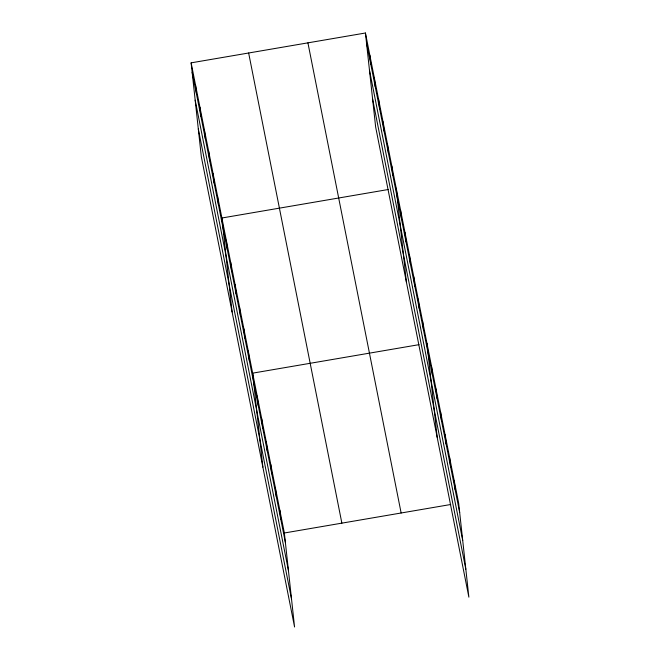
<?xml version="1.0" encoding="UTF-8"?>
<svg xmlns="http://www.w3.org/2000/svg" width="660" height="660" viewBox="0 0 660 660"><rect width="100%" height="100%" fill="white"/><g stroke="black" fill="none" stroke-linecap="round" stroke-linejoin="round"><path stroke-width="0.99" d="M191.128 62.849L284.353 532.991L294.566 627L201.341 156.849L191.128 62.849L365.434 33L458.659 503.151L468.872 597.152L375.647 127.009L365.434 33M388.27 189.511L221.892 217.998L232.105 311.998M419.034 344.66L252.656 373.147L262.87 467.148M284.353 532.991L450.722 504.504M366.457 42.413L459.682 512.556M369.493 70.331L462.718 540.474M372.62 99.091L465.836 569.242M307.915 42.85L401.14 513.001M248.647 52.998L341.872 523.149M192.151 72.262L285.376 542.404M195.179 100.171L288.403 570.322M198.305 128.939L291.53 599.082M454.13 480.315L455.153 489.728M449.6 457.479L450.623 466.892M445.079 434.643L446.102 444.056M440.55 411.807L441.573 421.22M436.021 388.971L437.044 398.384M431.491 366.135L432.514 375.548M426.962 343.299L437.176 437.299M422.573 321.131L423.588 330.545M418.176 298.972L419.199 308.385M413.779 276.804L414.802 286.217M409.382 254.644L410.404 264.049M404.992 232.477L406.015 241.89M400.595 210.309L401.618 219.722M396.198 188.149L406.411 282.158M391.809 165.982L392.832 175.395M387.412 143.822L388.435 153.236M383.014 121.654L384.037 131.068M378.617 99.495L379.64 108.9M374.228 77.327L375.251 86.74M369.831 55.168L370.854 64.573M279.823 510.155L280.846 519.568M275.294 487.319L276.317 496.733M270.765 464.483L271.788 473.896M266.236 441.656L267.259 451.06M261.715 418.82L262.738 428.224M257.185 395.983L258.209 405.388M248.259 350.98L249.282 360.393M243.862 328.812L244.885 338.225M239.473 306.652L240.496 316.066M235.075 284.485L236.099 293.898M230.678 262.325L231.701 271.738M226.289 240.157L227.312 249.571M217.495 195.83L218.518 205.243M213.097 173.671L214.12 183.076M208.708 151.503L209.731 160.916M204.311 129.335L205.334 138.749M199.914 107.176L200.937 116.589M195.525 85.008L196.548 94.421"/></g></svg>
